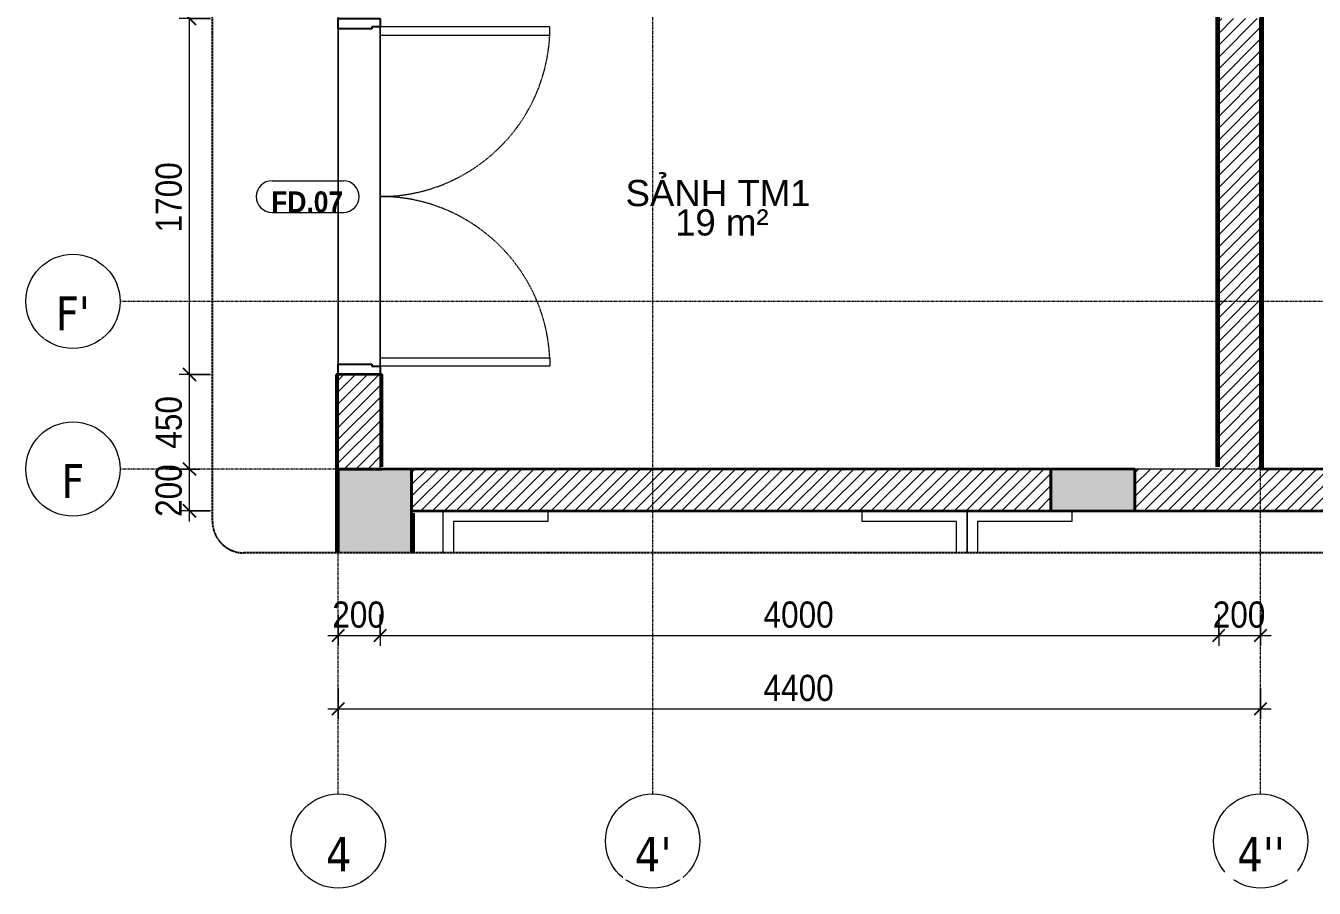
# Model space of a CAD drawing. Header units: millimetres. Extents: x 42962 to 86732, y 2002 to 54980.
# Drawn here: x 42962 to 49108, y 42536 to 46653 of the extents above; entities that cross this region are included whole.
import ezdxf

# ---------------------------------------------------------------- set-up
doc = ezdxf.new("R2010")
doc.units = ezdxf.units.MM
for name, pattern in [('Dash - Tight', [4.5, 3, -1.5]), ('Grid Line', [22.225, 12.7, -3.175, 3.175, -3.175]), ('Hidden', [7.14375, 4.7625, -2.38125])]:
    doc.linetypes.add(name, pattern=pattern)
for name, color, linetype, lineweight in [('0-1', 7, 'Continuous', 5), ('A-ANNO-DIMS', 211, 'Continuous', 9), ('A-ANNO-DIMS-50', 211, 'Continuous', 9), ('A-AREA-IDEN', 2, 'Continuous', 9), ('A-DETL-GENF-1', 92, 'Dash - Tight', 18), ('A-DETL-GENF-2', 92, 'Hidden', 25), ('A-DOOR', 31, 'Continuous', 18), ('A-DOOR-FRAM', 31, 'Continuous', 25), ('A-DOOR-IDEN', 31, 'Continuous', 9), ('A-FLOR', 192, 'Continuous', 18), ('A-WALL', 113, 'Continuous', 18), ('A-WALL-1', 113, 'Continuous', 35), ('A-WALL-PATT-1', 111, 'Continuous', 18), ('C-PRKG', 70, 'Continuous', 18), ('S-COLS-1', 9, 'Continuous', 5), ('S-COLS-2', 7, 'Continuous', 35), ('S-GRID-1', 1, 'Grid Line', 9), ('S-GRID-IDEN', 1, 'Continuous', 9)]:
    doc.layers.add(name, color=color, linetype=linetype, lineweight=lineweight)
doc.styles.add('Arial', font='arial.ttf', dxfattribs={"height": 125})
doc.styles.add('Arial_B_1', font='arialbd.ttf', dxfattribs={"width": 0.9, "height": 100})
doc.styles.add('Tahoma_B', font='tahomabd.ttf', dxfattribs={"height": 162.5})
doc.styles.add('UTM Avo', font='', dxfattribs={"width": 0.9, "height": 125})
doc.styles.get('UTM Avo').set_extended_font_data('UTM Avo')
doc.dimstyles.new('1_Dim_chi_tiet_2_5', dxfattribs={"dimscale": 304.8, "dimtxt": 124.912619, "dimasz": 0.19685, "dimexe": 0.164042, "dimexo": 0.0625, "dimgap": 0.016404, "dimtad": 1, "dimdec": 0, "dimrnd": 5, "dimzin": 0, "dimdsep": 46, "dimtxsty": 'UTM Avo', "dimblk1": 'OBLIQUE', "dimblk2": 'OBLIQUE', "dimsah": 1, "dimcen": 0.09, "dimdle": 0.164042, "dimazin": 0, "dimtfac": 1, "dimtdec": 4, "dimtix": 1, "dimtmove": 0, "dimatfit": 3, "dimfxl": 0.328084, "dimfxlon": 1, "dimtvp": 1, "dimtolj": 1, "dimtzin": 0, "dimarcsym": 2})
pattern_1 = [(45, (0, 0), (-28.284271, 28.284271), [])]

# ---------------------------------------------------------------- blocks, each defined once
blk = doc.blocks.new('NCV_TKTC_KET CAU_rvt-1-TKCS_THANG MÁY TM1- MẶT BẰNG TẦNG HẦM')
at = {"layer": 'S-COLS-1'}
for points in [[(44452.6, 44136.9), (44802.6, 44136.9), (44802.6, 44536.9), (44452.6, 44536.9)], [(48252.6, 44336.9), (48252.6, 44536.9), (47852.6, 44536.9), (47852.6, 44336.9)]]:
    blk.add_hatch(color=256, dxfattribs=at).paths.add_polyline_path(points)
at = {"layer": 'S-COLS-2'}
for p, q in [((44802.6, 44536.9), (44452.6, 44536.9)), ((44452.6, 44536.9), (44452.6, 44136.9)), ((44802.6, 44136.9), (44802.6, 44536.9)), ((47852.6, 44536.9), (47852.6, 44336.9)), ((48252.6, 44536.9), (47852.6, 44536.9)), ((48252.6, 44336.9), (48252.6, 44536.9)), ((47852.6, 44336.9), (48252.6, 44336.9))]:
    blk.add_line(p, q, dxfattribs=at)
blk = doc.blocks.new('FD_07 - FD_07-1700x2200-CỬA ĐI 2 CÁNH-957538-TKCS_THANG MÁY TM1- MẶT BẰNG TẦNG HẦM')
at = {"layer": 'A-DETL-GENF-1'}
for p, q in [((-810, -910), (-810, -100)), ((-810, -100), (-770, -100)), ((-770, -100), (-770, -910)), ((810, -100), (770, -100)), ((770, -100), (770, -910)), ((810, -910), (810, -100)), ((-770, -910), (-810, -910)), ((770, -910), (810, -910))]:
    blk.add_line(p, q, dxfattribs=at)
for centre, start, end in [((-810, -100), 272.83057, 360), ((810, -100), 180, 267.16943)]:
    blk.add_arc(centre, 810, start, end, dxfattribs=at)
at = {"layer": 'A-DOOR'}
for p, q in [((800, 100), (-800, 100)), ((-810, -100), (810, -100))]:
    blk.add_line(p, q, dxfattribs=at)
at = {"layer": 'A-DOOR-FRAM'}
for p, q in [((-850, 100), (-800, 100)), ((-850, -100), (-850, 100)), ((-800, 100), (-800, -60)), ((800, 100), (850, 100)), ((800, -60), (800, 100)), ((850, 100), (850, -100)), ((-800, -60), (-810, -60)), ((-810, -60), (-810, -100)), ((810, -60), (800, -60)), ((810, -100), (810, -60)), ((-810, -100), (-850, -100)), ((850, -100), (810, -100))]:
    blk.add_line(p, q, dxfattribs=at)
blk = doc.blocks.new('xe oto1 - xe oto-V1-TKCS_THANG MÁY TM1- MẶT BẰNG TẦNG HẦM')
at = {"layer": 'C-PRKG'}
for p, q in [((-2500, -5000), (-2500, -4800)), ((-2500, -5000), (-2500, -4800)), ((-2450, -4800), (-2450, -4950)), ((-50, -4950), (-50, -4800)), ((0, -4800), (0, -5000)), ((0, -4800), (0, -5000)), ((-2450, -4950), (-2000, -4950)), ((-2000, -4950), (-2000, -5000)), ((-500, -4950), (-50, -4950)), ((-500, -5000), (-500, -4950))]:
    blk.add_line(p, q, dxfattribs=at)
blk = doc.blocks.new('BORDER VIEW - BORDER VIEW-3767401-TKCS_THANG MÁY TM1- MẶT BẰNG TẦNG HẦM')
at = {"layer": 'A-DETL-GENF-2'}
for p, q in [((0, 150), (0, 9616)), ((7246.6, 0), (150, 0))]:
    blk.add_line(p, q, dxfattribs=at)
blk.add_arc((150, 150), 150, 180, 270, dxfattribs=at)
blk = doc.blocks.new('Grid - M_Grid Head - Circle-353313-TKCS_THANG MÁY TM1- MẶT BẰNG TẦNG HẦM')
at = {"layer": 'S-GRID-IDEN'}
blk.add_circle((0, 0), 4.5, dxfattribs=at)
blk = doc.blocks.new('STN_Door Tag - STN_Door Tag-1788670-TKCS_THANG MÁY TM1- MẶT BẰNG TẦNG HẦM')
at = {"layer": 'A-DOOR-IDEN'}
for p, q in [((-3.37, 1.49), (3.43, 1.49)), ((-3.37, -1.52), (3.43, -1.52))]:
    blk.add_line(p, q, dxfattribs=at)
for centre, start, end in [((-3.37, -0.01), 90, 270), ((3.43, -0.01), 270, 90)]:
    blk.add_arc(centre, 1.51, start, end, dxfattribs=at)
blk = doc.blocks.new('DIMBLOCK16-TKCS_THANG MÁY TM1- MẶT BẰNG TẦNG HẦM')
at = {"layer": 'A-ANNO-DIMS-50'}
for p, q in [((44452.6, 43842.3), (44452.6, 43692.3)), ((44452.6, 43742.3), (44452.6, 43842.3)), ((44652.6, 43842.3), (44652.6, 43692.3)), ((44652.6, 43742.3), (44652.6, 43842.3)), ((44402.6, 43742.3), (44652.6, 43742.3))]:
    blk.add_line(p, q, dxfattribs=at)
at = {"layer": 'A-ANNO-DIMS-50', "lineweight": 25}
for p, q in [((44452.6, 43742.3), (44482.6, 43772.3)), ((44652.6, 43742.3), (44682.6, 43772.3)), ((44452.6, 43742.3), (44422.6, 43712.3)), ((44652.6, 43742.3), (44622.6, 43712.3))]:
    blk.add_line(p, q, dxfattribs=at)
at = {"layer": 'A-ANNO-DIMS-50', "color": 0, "insert": (44424.2, 43904.7), "char_height": 125, "width": 308.118, "attachment_point": 1, "line_spacing_factor": 1.110334, "style": 'UTM Avo'}
blk.add_mtext('200', dxfattribs=at)
blk = doc.blocks.new('_Oblique')
at = {"color": 0, "linetype": 'ByBlock', "lineweight": -2}
blk.add_line((-0.5, -0.5), (0.5, 0.5), dxfattribs=at)
blk = doc.blocks.new('DIMBLOCK17-TKCS_THANG MÁY TM1- MẶT BẰNG TẦNG HẦM')
at = {"layer": 'A-ANNO-DIMS-50'}
for p, q in [((44652.6, 43842.3), (44652.6, 43692.3)), ((44652.6, 43742.3), (44652.6, 43842.3)), ((48652.6, 43842.3), (48652.6, 43692.3)), ((48652.6, 43742.3), (48652.6, 43842.3)), ((44652.6, 43742.3), (48652.6, 43742.3))]:
    blk.add_line(p, q, dxfattribs=at)
at = {"layer": 'A-ANNO-DIMS-50', "lineweight": 25}
for p, q in [((44652.6, 43742.3), (44682.6, 43772.3)), ((48652.6, 43742.3), (48682.6, 43772.3)), ((44652.6, 43742.3), (44622.6, 43712.3)), ((48652.6, 43742.3), (48622.6, 43712.3))]:
    blk.add_line(p, q, dxfattribs=at)
at = {"layer": 'A-ANNO-DIMS-50', "color": 0, "insert": (46481.4, 43904.7), "char_height": 125, "width": 410.824, "attachment_point": 1, "line_spacing_factor": 1.110334, "style": 'UTM Avo'}
blk.add_mtext('4000', dxfattribs=at)
blk = doc.blocks.new('DIMBLOCK18-TKCS_THANG MÁY TM1- MẶT BẰNG TẦNG HẦM')
at = {"layer": 'A-ANNO-DIMS-50'}
for p, q in [((48652.6, 43842.3), (48652.6, 43692.3)), ((48652.6, 43742.3), (48652.6, 43842.3)), ((48852.6, 43842.3), (48852.6, 43692.3)), ((48852.6, 43742.3), (48852.6, 43842.3)), ((48652.6, 43742.3), (48902.6, 43742.3))]:
    blk.add_line(p, q, dxfattribs=at)
at = {"layer": 'A-ANNO-DIMS-50', "lineweight": 25}
for p, q in [((48652.6, 43742.3), (48682.6, 43772.3)), ((48852.6, 43742.3), (48882.6, 43772.3)), ((48652.6, 43742.3), (48622.6, 43712.3)), ((48852.6, 43742.3), (48822.6, 43712.3))]:
    blk.add_line(p, q, dxfattribs=at)
at = {"layer": 'A-ANNO-DIMS-50', "color": 0, "insert": (48624.2, 43904.7), "char_height": 125, "width": 308.118, "attachment_point": 1, "line_spacing_factor": 1.110334, "style": 'UTM Avo'}
blk.add_mtext('200', dxfattribs=at)
blk = doc.blocks.new('DIMBLOCK19-TKCS_THANG MÁY TM1- MẶT BẰNG TẦNG HẦM')
at = {"layer": 'A-ANNO-DIMS-50'}
for p, q in [((44452.6, 43492.3), (44452.6, 43342.3)), ((44452.6, 43392.3), (44452.6, 43492.3)), ((48852.6, 43492.3), (48852.6, 43342.3)), ((48852.6, 43392.3), (48852.6, 43492.3)), ((44402.6, 43392.3), (48902.6, 43392.3))]:
    blk.add_line(p, q, dxfattribs=at)
at = {"layer": 'A-ANNO-DIMS-50', "lineweight": 25}
for p, q in [((44452.6, 43392.3), (44482.6, 43422.3)), ((48852.6, 43392.3), (48882.6, 43422.3)), ((44452.6, 43392.3), (44422.6, 43362.3)), ((48852.6, 43392.3), (48822.6, 43362.3))]:
    blk.add_line(p, q, dxfattribs=at)
at = {"layer": 'A-ANNO-DIMS-50', "color": 0, "insert": (46481.4, 43554.7), "char_height": 125, "width": 410.824, "attachment_point": 1, "line_spacing_factor": 1.110334, "style": 'UTM Avo'}
blk.add_mtext('4400', dxfattribs=at)
blk = doc.blocks.new('DIMBLOCK20-TKCS_THANG MÁY TM1- MẶT BẰNG TẦNG HẦM')
at = {"layer": 'A-ANNO-DIMS-50', "lineweight": 25}
for p, q in [((43743.6, 44536.9), (43713.6, 44566.9)), ((43743.6, 44536.9), (43773.6, 44506.9)), ((43743.6, 44336.9), (43713.6, 44366.9)), ((43743.6, 44336.9), (43773.6, 44306.9))]:
    blk.add_line(p, q, dxfattribs=at)
at = {"layer": 'A-ANNO-DIMS-50'}
for p, q in [((43643.6, 44536.9), (43793.6, 44536.9)), ((43743.6, 44536.9), (43643.6, 44536.9)), ((43743.6, 44286.9), (43743.6, 44536.9)), ((43843.6, 44336.9), (43693.6, 44336.9)), ((43743.6, 44336.9), (43843.6, 44336.9))]:
    blk.add_line(p, q, dxfattribs=at)
at = {"layer": 'A-ANNO-DIMS-50', "color": 0, "insert": (43581.2, 44308.6), "char_height": 125, "width": 308.118, "attachment_point": 1, "rotation": 90, "line_spacing_factor": 1.110334, "style": 'UTM Avo'}
blk.add_mtext('200', dxfattribs=at)
blk = doc.blocks.new('DIMBLOCK21-TKCS_THANG MÁY TM1- MẶT BẰNG TẦNG HẦM')
at = {"layer": 'A-ANNO-DIMS-50', "lineweight": 25}
for p, q in [((43743.6, 44987.7), (43713.6, 45017.7)), ((43743.6, 44987.7), (43773.6, 44957.7)), ((43743.6, 44536.9), (43713.6, 44566.9)), ((43743.6, 44536.9), (43773.6, 44506.9))]:
    blk.add_line(p, q, dxfattribs=at)
at = {"layer": 'A-ANNO-DIMS-50'}
for p, q in [((43843.6, 44987.7), (43693.6, 44987.7)), ((43743.6, 44536.9), (43743.6, 44987.7)), ((43743.6, 44987.7), (43843.6, 44987.7)), ((43643.6, 44536.9), (43793.6, 44536.9)), ((43743.6, 44536.9), (43643.6, 44536.9))]:
    blk.add_line(p, q, dxfattribs=at)
at = {"layer": 'A-ANNO-DIMS-50', "color": 0, "insert": (43581.2, 44634), "char_height": 125, "width": 308.118, "attachment_point": 1, "rotation": 90, "line_spacing_factor": 1.110334, "style": 'UTM Avo'}
blk.add_mtext('450', dxfattribs=at)
blk = doc.blocks.new('DIMBLOCK22-TKCS_THANG MÁY TM1- MẶT BẰNG TẦNG HẦM')
at = {"layer": 'A-ANNO-DIMS-50', "lineweight": 25}
for p, q in [((43743.6, 46687.7), (43713.6, 46717.7)), ((43743.6, 46687.7), (43773.6, 46657.7)), ((43743.6, 44987.7), (43713.6, 45017.7)), ((43743.6, 44987.7), (43773.6, 44957.7))]:
    blk.add_line(p, q, dxfattribs=at)
at = {"layer": 'A-ANNO-DIMS-50'}
for p, q in [((43843.6, 46687.7), (43693.6, 46687.7)), ((43743.6, 44987.7), (43743.6, 46687.7)), ((43743.6, 46687.7), (43843.6, 46687.7)), ((43843.6, 44987.7), (43693.6, 44987.7)), ((43743.6, 44987.7), (43843.6, 44987.7))]:
    blk.add_line(p, q, dxfattribs=at)
at = {"layer": 'A-ANNO-DIMS-50', "color": 0, "insert": (43581.2, 45666.6), "char_height": 125, "width": 410.824, "attachment_point": 1, "rotation": 90, "line_spacing_factor": 1.110334, "style": 'UTM Avo'}
blk.add_mtext('1700', dxfattribs=at)

msp = doc.modelspace()

# ---------------------------------------------------------------- hatches: boundary and pattern name
at = {"layer": 'A-WALL-PATT-1'}
h = msp.add_hatch(dxfattribs=at)
h.set_pattern_fill('FP_1', color=256, style=0, pattern_type=2)
h.set_pattern_definition(pattern_1)
h.paths.add_polyline_path([(44452.6, 44536.9), (44652.6, 44536.9), (44652.6, 44987.7), (44452.6, 44987.7)])
h.paths.add_polyline_path([(44452.6, 46887.1), (44652.6, 46887.1), (44652.6, 49161.9), (44452.6, 49161.9), (44452.6, 48752.3)])
h = msp.add_hatch(dxfattribs=at)
h.set_pattern_fill('FP_1', color=256, style=0, pattern_type=2)
h.set_pattern_definition(pattern_1)
h.paths.add_polyline_path([(48652.6, 44536.9), (48852.6, 44536.9), (48852.6, 46687.1), (48652.6, 46687.1), (48652.6, 44546.9)])
h.paths.add_polyline_path([(48852.6, 46887.1), (48852.6, 49161.9), (48652.6, 49161.9), (48652.6, 46887.1)])
h = msp.add_hatch(dxfattribs=at)
h.set_pattern_fill('FP_1', color=256, style=0, pattern_type=2)
h.set_pattern_definition(pattern_1)
h.paths.add_polyline_path([(47852.6, 44336.9), (47852.6, 44536.9), (44802.6, 44536.9), (44802.6, 44336.9), (47356.9, 44336.9)])
h = msp.add_hatch(dxfattribs=at)
h.set_pattern_fill('FP_1', color=256, style=0, pattern_type=2)
h.set_pattern_definition(pattern_1)
h.paths.add_polyline_path([(51249.2, 44336.9), (51249.2, 44536.9), (48252.6, 44536.9), (48252.6, 44336.9)])

# ---------------------------------------------------------------- linework, layer by layer
at = {"layer": 'A-FLOR'}
for p, q in [((44452.6, 45037.7), (44452.6, 46637.7)), ((44652.6, 46647.7), (44652.6, 45027.7)), ((44802.6, 44336.9), (44802.6, 44326.9))]:
    msp.add_line(p, q, dxfattribs=at)
at = {"layer": 'A-WALL'}
for p, q in [((44452.6, 44987.7), (44452.6, 44536.9)), ((44652.6, 44536.9), (44652.6, 44987.7)), ((48652.6, 44536.9), (48252.6, 44536.9))]:
    msp.add_line(p, q, dxfattribs=at)
at = {"layer": 'A-WALL-1'}
for p, q in [((48852.6, 51661.9), (48852.6, 44536.9)), ((48862.6, 44536.9), (48862.6, 51661.9)), ((48652.6, 44546.9), (48652.6, 49361.9)), ((48642.6, 49161.9), (48642.6, 44546.9)), ((48852.6, 44536.9), (48852.6, 46687.1)), ((44662.6, 44987.7), (44442.6, 44987.7)), ((44442.6, 44987.7), (44442.6, 44136.9)), ((44662.6, 44546.9), (44662.6, 44987.7)), ((44452.6, 44536.9), (44662.6, 44536.9)), ((44452.6, 44136.9), (44452.6, 44536.9)), ((47852.6, 44536.9), (44802.6, 44536.9)), ((44802.6, 44536.9), (44802.6, 44336.9)), ((47852.6, 44336.9), (47852.6, 44536.9)), ((48252.6, 44536.9), (48252.6, 44336.9)), ((51249.2, 44536.9), (48852.6, 44536.9)), ((44802.6, 44336.9), (47852.6, 44336.9)), ((44802.6, 44326.9), (44802.6, 44136.9)), ((44812.6, 44136.9), (44812.6, 44326.9)), ((48252.6, 44336.9), (51249.2, 44336.9))]:
    msp.add_line(p, q, dxfattribs=at)
at = {"layer": 'S-GRID-1'}
for p, q in [((44452.6, 44235.9), (44452.6, 53248.9)), ((45952.6, 44235.9), (45952.6, 53248.9)), ((48852.6, 44235.9), (48852.6, 53248.9)), ((44662.1, 45336.9), (43412.1, 45336.9)), ((50582.3, 45336.9), (44662.1, 45336.9)), ((44662.1, 44536.9), (43412.1, 44536.9)), ((50582.3, 44536.9), (44662.1, 44536.9)), ((44452.6, 42985.9), (44452.6, 44235.9)), ((45952.6, 42985.9), (45952.6, 44235.9)), ((48852.6, 42985.9), (48852.6, 44235.9))]:
    msp.add_line(p, q, dxfattribs=at)

# ---------------------------------------------------------------- block references
at = {"layer": '0-1'}
msp.add_blockref('NCV_TKTC_KET CAU_rvt-1-TKCS_THANG MÁY TM1- MẶT BẰNG TẦNG HẦM', (0, 0), dxfattribs=at)
at = {"layer": 'A-DETL-GENF-1'}
msp.add_blockref('BORDER VIEW - BORDER VIEW-3767401-TKCS_THANG MÁY TM1- MẶT BẰNG TẦNG HẦM', (43852.6, 44136.9), dxfattribs=at)
at = {"layer": 'A-DOOR', "rotation": 89.99999999999987}
msp.add_blockref('FD_07 - FD_07-1700x2200-CỬA ĐI 2 CÁNH-957538-TKCS_THANG MÁY TM1- MẶT BẰNG TẦNG HẦM', (44552.6, 45837.7), dxfattribs=at)
at = {"layer": 'A-DOOR-IDEN', "xscale": 49.99999999999998, "yscale": 49.99999999999998, "zscale": 49.99999999999998}
msp.add_blockref('STN_Door Tag - STN_Door Tag-1788670-TKCS_THANG MÁY TM1- MẶT BẰNG TẦNG HẦM', (44305.6, 45838), dxfattribs=at)
at = {"layer": 'C-PRKG', "rotation": 180}
for p in [(44952.6, 39336.9), (47452.6, 39336.9)]:
    msp.add_blockref('xe oto1 - xe oto-V1-TKCS_THANG MÁY TM1- MẶT BẰNG TẦNG HẦM', p, dxfattribs=at)
at = {"layer": 'S-GRID-IDEN', "xscale": 49.99999999999998, "yscale": 49.99999999999998, "zscale": 49.99999999999998, "rotation": 89.99999999999982}
for p in [(43187.1, 45336.9), (43187.1, 44536.9)]:
    msp.add_blockref('Grid - M_Grid Head - Circle-353313-TKCS_THANG MÁY TM1- MẶT BẰNG TẦNG HẦM', p, dxfattribs=at)
at = {"layer": 'S-GRID-IDEN', "xscale": 49.99999999999998, "yscale": 49.99999999999998, "zscale": 49.99999999999998}
for p in [(44452.6, 42760.9), (45952.6, 42760.9), (48852.6, 42760.9)]:
    msp.add_blockref('Grid - M_Grid Head - Circle-353313-TKCS_THANG MÁY TM1- MẶT BẰNG TẦNG HẦM', p, dxfattribs=at)

# ---------------------------------------------------------------- texts
at = {"layer": 'A-AREA-IDEN', "char_height": 125, "line_spacing_factor": 0.936439, "style": 'Arial'}
for s, insert, width, attachment_point in [('\\pt2.5,5,7.5,10,12.5,15,17.5,20,22.5,25,27.5,30,32.5,35,37.5,40,42.5,45,47.5,50,52.5,55,57.5,60,62.5,65,67.5,70,72.5,75,77.5,80;SẢNH TM1', (46264.6, 45789.9), 883, 8), ('\\pt2.5,5,7.5,10,12.5,15,17.5,20,22.5,25,27.5,30,32.5,35,37.5,40,42.5,45,47.5,50,52.5,55,57.5,60,62.5,65,67.5,70,72.5,75,77.5,80;19 m²', (46282.5, 45713.1), 453, 5)]:
    msp.add_mtext(s, dxfattribs=dict(at, insert=insert, width=width, attachment_point=attachment_point))
at = {"layer": 'A-DOOR-IDEN', "insert": (44304.5, 45811.3), "char_height": 100, "width": 351.45, "attachment_point": 5, "line_spacing_factor": 0.936439, "style": 'Arial_B_1'}
msp.add_mtext('\\pt2.25,4.5,6.75,9,11.25,13.5,15.75,18,20.25,22.5,24.75,27,29.25,31.5,33.75,36,38.25,40.5,42.75,45,47.25,49.5,51.75,54,56.25,58.5,60.75,63,65.25,67.5,69.75,72;FD.07', dxfattribs=at)

# ---------------------------------------------------------------- dimensions: what is measured, and where the dimension line sits
at = {"layer": 'A-ANNO-DIMS'}
for base, p1, p2, override, picture, middle in [((43743.6, 46687.7), (43843.6, 44987.7), (43843.6, 46687.7), {"dimpost": '<>', "dimfxl": 1700}, 'DIMBLOCK22-TKCS_THANG MÁY TM1- MẶT BẰNG TẦNG HẦM', (43673.9, 45837.7)), ((43743.6, 44987.7), (43643.6, 44536.9), (43843.6, 44987.7), {"dimpost": '<>', "dimfxl": 493.176741}, 'DIMBLOCK21-TKCS_THANG MÁY TM1- MẶT BẰNG TẦNG HẦM', (43673.9, 44762.3)), ((43743.6, 44536.9), (43843.6, 44336.9), (43643.6, 44536.9), {"dimpost": '<>', "dimfxl": 282.842712}, 'DIMBLOCK20-TKCS_THANG MÁY TM1- MẶT BẰNG TẦNG HẦM', (43673.9, 44436.9))]:
    dim = msp.add_linear_dim(base=base, p1=p1, p2=p2, angle=90, dimstyle='1_Dim_chi_tiet_2_5', override=override, dxfattribs=at)
    dim.commit()
    dim.dimension.update_dxf_attribs({"geometry": picture, "text_midpoint": middle})
for base, p1, p2, override, picture, middle in [((44652.6, 43742.3), (44452.6, 43842.3), (44652.6, 43842.3), {"dimpost": '<>', "dimfxl": 200}, 'DIMBLOCK16-TKCS_THANG MÁY TM1- MẶT BẰNG TẦNG HẦM', (44552.6, 43812)), ((48652.6, 43742.3), (44652.6, 43842.3), (48652.6, 43842.3), {"dimpost": '<>', "dimfxl": 4000.000001}, 'DIMBLOCK17-TKCS_THANG MÁY TM1- MẶT BẰNG TẦNG HẦM', (46652.6, 43812)), ((48852.6, 43742.3), (48652.6, 43842.3), (48852.6, 43842.3), {"dimpost": '<>', "dimfxl": 200}, 'DIMBLOCK18-TKCS_THANG MÁY TM1- MẶT BẰNG TẦNG HẦM', (48752.6, 43812)), ((48852.6, 43392.3), (44452.6, 43492.3), (48852.6, 43492.3), {"dimpost": '<>', "dimfxl": 4400.000001}, 'DIMBLOCK19-TKCS_THANG MÁY TM1- MẶT BẰNG TẦNG HẦM', (46652.6, 43462))]:
    dim = msp.add_linear_dim(base=base, p1=p1, p2=p2, dimstyle='1_Dim_chi_tiet_2_5', override=override, dxfattribs=at)
    dim.commit()
    dim.dimension.update_dxf_attribs({"geometry": picture, "text_midpoint": middle})

# ---------------------------------------------------------------- next in the draw order: texts
at = {"layer": 'S-GRID-IDEN', "char_height": 162.5, "attachment_point": 5, "line_spacing_factor": 0.996129, "style": 'Tahoma_B', "bg_fill": 3, "box_fill_scale": 1.25, "bg_fill_color": 256, "bg_fill_true_color": 13158600, "bg_fill_transparency": 0}
for s, insert, width in [("\\pt634.99962,1269.99925,1905.0005,2540.00013,3174.99975,3809.99937,4445.00062,5080.00025,5714.99987,6349.9995,6985.00075,7620.00037,8255,8889.99962,9524.99925,10160.0005,10795.00013,11429.99975,12064.99938,12700.00063,13335.00025,13969.99988,14604.9995,15240.00075,15875.00038,16510,17144.99963,17779.99925,18415.0005,19050.00013,19684.99975,20319.99938;F'", (43186.6, 45279.7), 192), ('\\pt634.99962,1269.99925,1905.0005,2540.00013,3174.99975,3809.99937,4445.00062,5080.00025,5714.99987,6349.9995,6985.00075,7620.00037,8255,8889.99962,9524.99925,10160.0005,10795.00013,11429.99975,12064.99938,12700.00063,13335.00025,13969.99988,14604.9995,15240.00075,15875.00038,16510,17144.99963,17779.99925,18415.0005,19050.00013,19684.99975,20319.99938;F', (43186.6, 44479.7), 132.5), ('\\pt634.99962,1269.99925,1905.0005,2540.00013,3174.99975,3809.99937,4445.00062,5080.00025,5714.99987,6349.9995,6985.00075,7620.00037,8255,8889.99962,9524.99925,10160.0005,10795.00013,11429.99975,12064.99938,12700.00063,13335.00025,13969.99988,14604.9995,15240.00075,15875.00038,16510,17144.99963,17779.99925,18415.0005,19050.00013,19684.99975,20319.99938;4', (44454.9, 42698.5), 145.5), ("\\pt634.99962,1269.99925,1905.0005,2540.00013,3174.99975,3809.99937,4445.00062,5080.00025,5714.99987,6349.9995,6985.00075,7620.00037,8255,8889.99962,9524.99925,10160.0005,10795.00013,11429.99975,12064.99938,12700.00063,13335.00025,13969.99988,14604.9995,15240.00075,15875.00038,16510,17144.99963,17779.99925,18415.0005,19050.00013,19684.99975,20319.99938;4'", (45954.9, 42698.5), 205), ("\\pt634.99962,1269.99925,1905.0005,2540.00013,3174.99975,3809.99937,4445.00062,5080.00025,5714.99987,6349.9995,6985.00075,7620.00037,8255,8889.99962,9524.99925,10160.0005,10795.00013,11429.99975,12064.99938,12700.00063,13335.00025,13969.99988,14604.9995,15240.00075,15875.00038,16510,17144.99963,17779.99925,18415.0005,19050.00013,19684.99975,20319.99938;4''", (48854.9, 42698.5), 264.5)]:
    msp.add_mtext(s, dxfattribs=dict(at, insert=insert, width=width))

doc.saveas('drawing.dxf')
